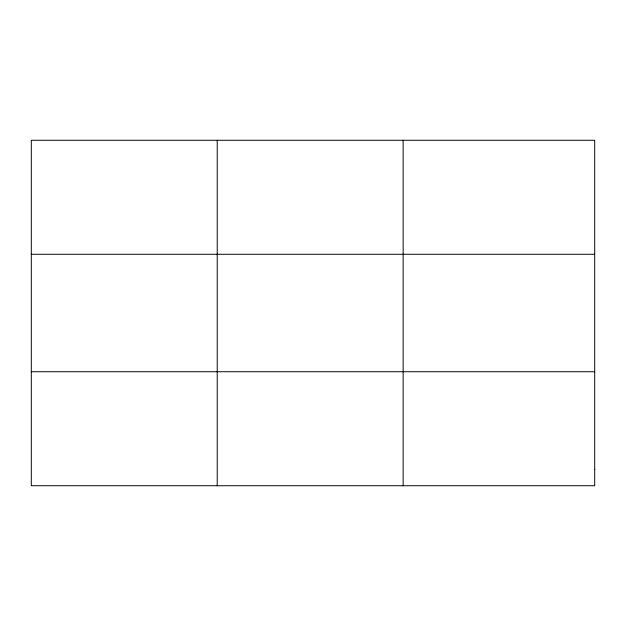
<?xml version="1.0" encoding="UTF-8"?>
<svg xmlns="http://www.w3.org/2000/svg" width="626" height="626" viewBox="0 0 626 626"><rect width="100%" height="100%" fill="white"/><g stroke="black" fill="none" stroke-linecap="round" stroke-linejoin="round"><path stroke-width="0.94" d="M217.222 140.271L217.222 485.729M403.144 140.271L403.144 485.729M31.3 254.273L594.7 254.273M31.3 371.727L594.7 371.727M594.7 469.437L594.7 485.729L31.3 485.729L31.3 140.271L594.7 140.271L594.7 469.437"/></g></svg>
